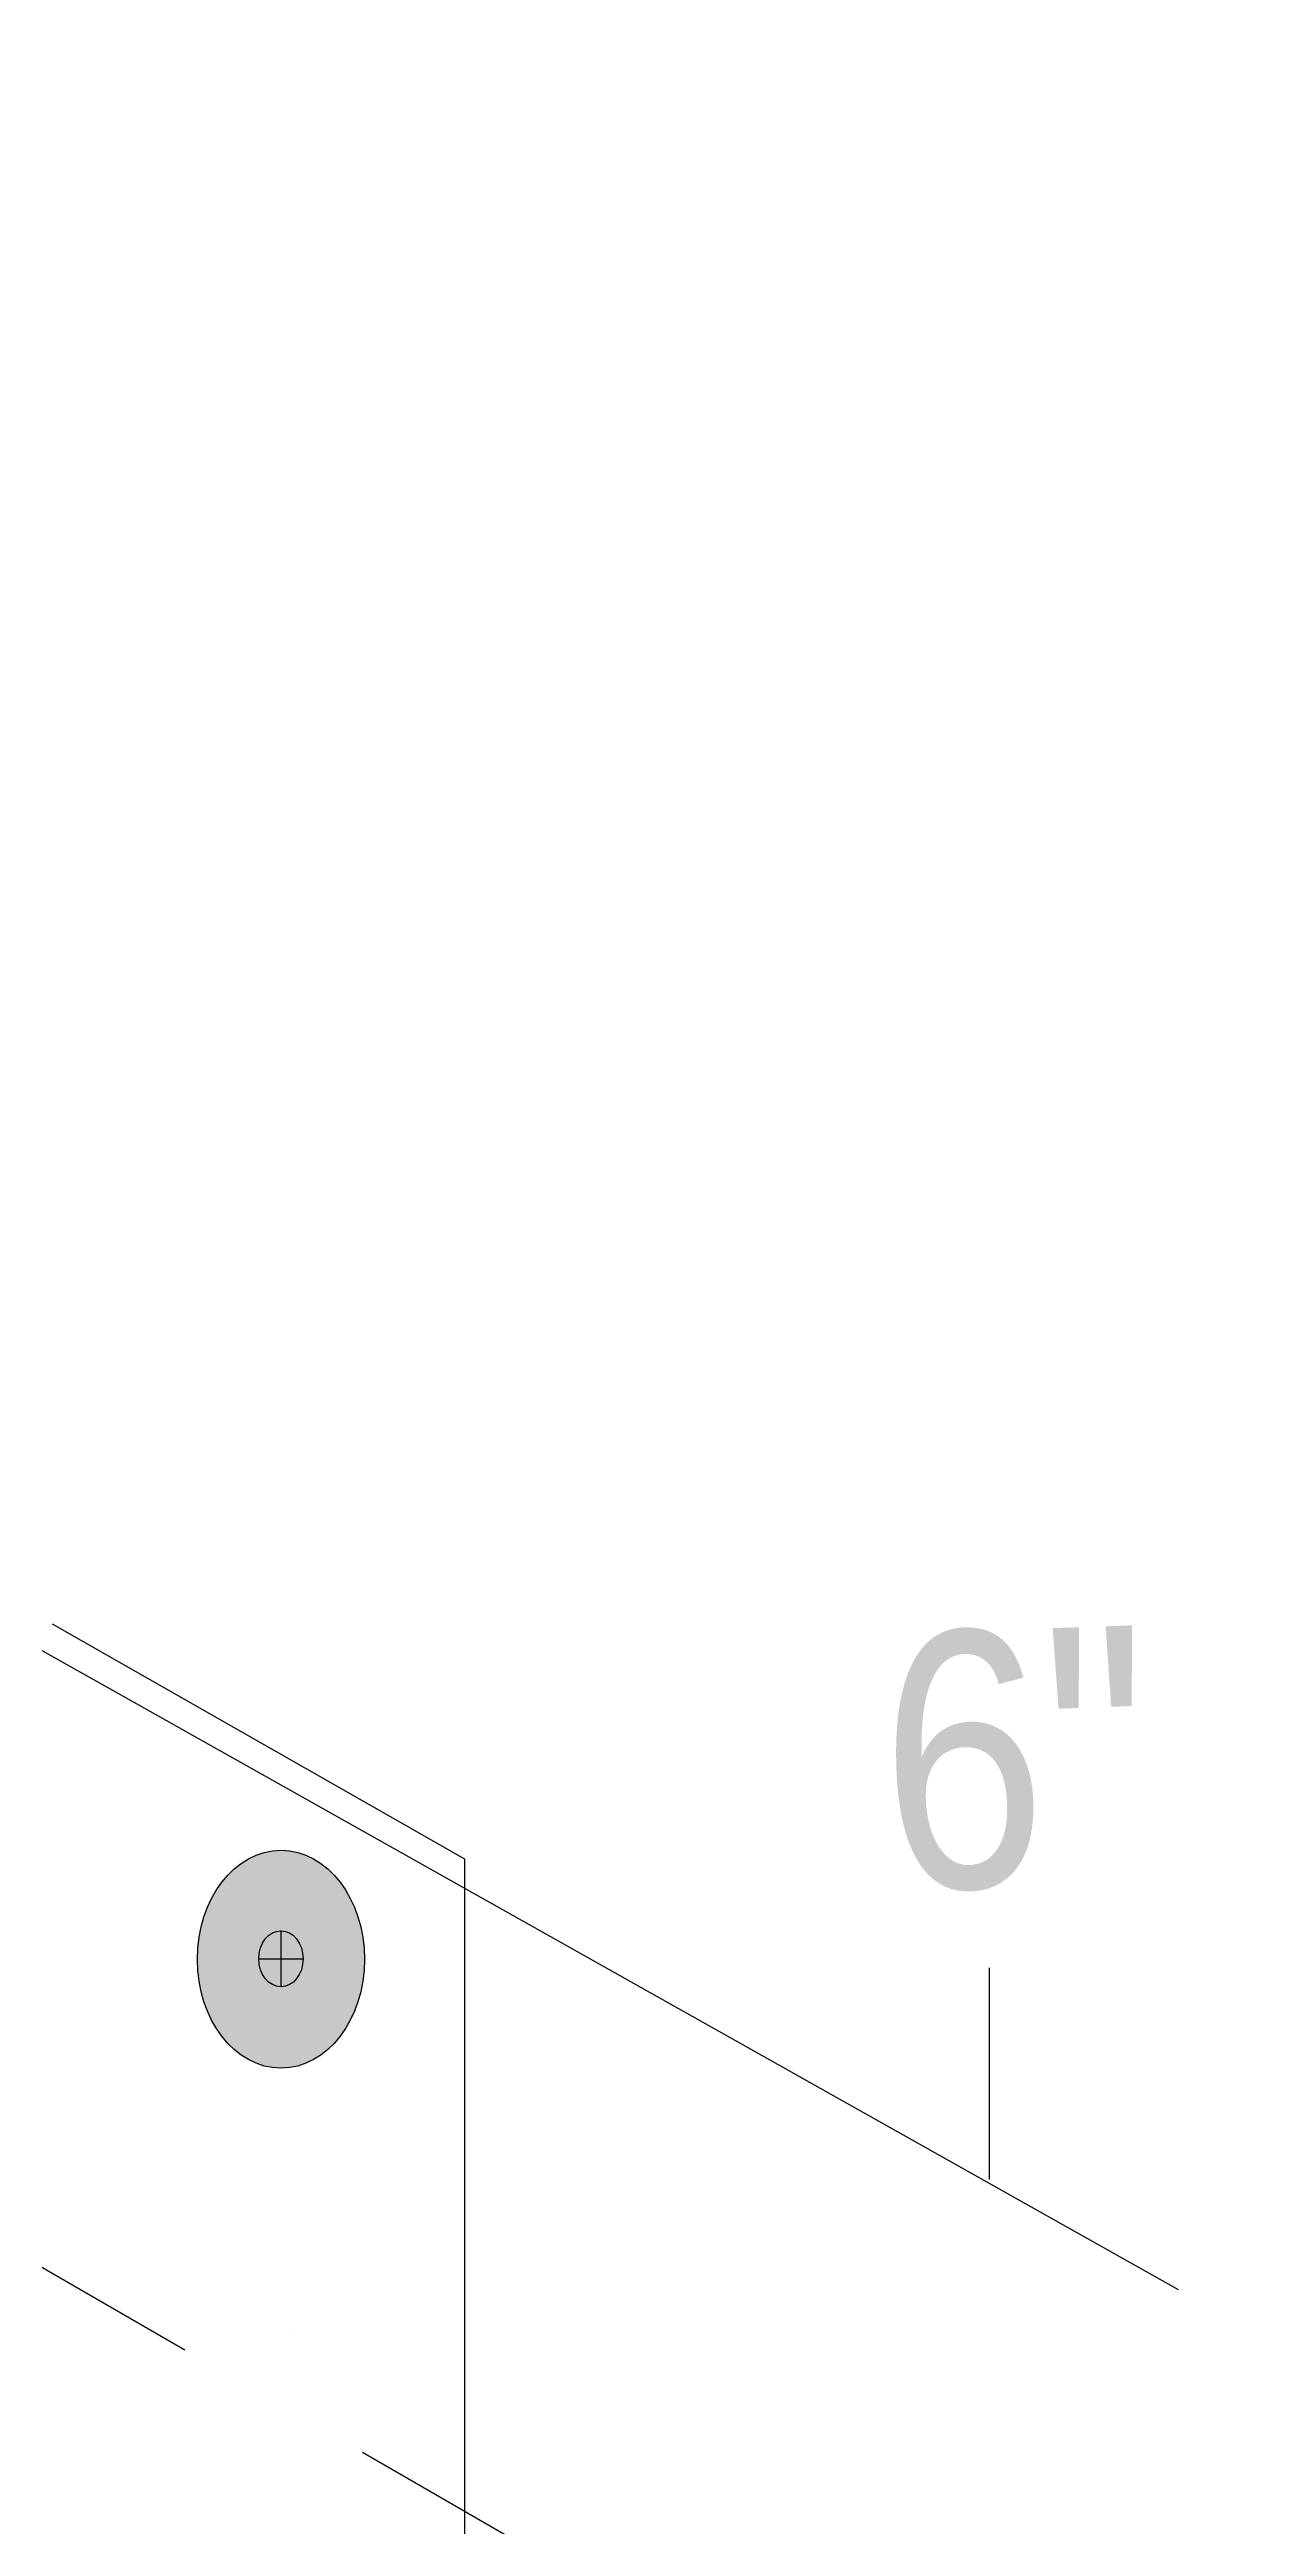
# Model space of a CAD drawing. Extents: x -1140 to 5605, y -816 to 2382.
# Drawn here: x 3360.3 to 3413.1, y 8 to 116.6 of the extents above; entities that cross this region are included whole.
import ezdxf

# ---------------------------------------------------------------- set-up
doc = ezdxf.new("R2010")
doc.units = 0
doc.header["$MEASUREMENT"] = 0
for name, pattern in [('AI-Linetype-59', [27, 18, -9]), ('AI-Linetype-61', [13.504076, 9.002717, -4.501359]), ('AI-Linetype-62', [13.504076, 9.002717, -4.501359])]:
    doc.linetypes.add(name, pattern=pattern)
doc.layers.add('G-ANNO-TTLB', color=7, linetype='Continuous', lineweight=0)
doc.layers.add('TYVEK', color=7, linetype='Continuous', lineweight=0)

# ---------------------------------------------------------------- blocks, each defined once
blk = doc.blocks.new('Block_314')
at = {"layer": 'TYVEK', "color": 33, "lineweight": 25, "true_color": 0xcc9966}
for points in [[(3273.24, 116.41)], [(3370.87, 61.47)]]:
    blk.add_lwpolyline(points, dxfattribs=at)
blk = doc.blocks.new('Block_315')
at = {"layer": 'TYVEK', "color": 2, "lineweight": 25, "true_color": 0xffff00}
for points in [[(3256.44, 106.81)], [(3370.87, 41.98)]]:
    blk.add_lwpolyline(points, dxfattribs=at)
blk = doc.blocks.new('Block_316')
at = {"layer": 'TYVEK', "color": 1, "lineweight": 25, "true_color": 0xff0000}
for points in [[(3288.29, 88.43)], [(3370.87, 40.75)]]:
    blk.add_lwpolyline(points, dxfattribs=at)
blk = doc.blocks.new('Block_319')
at = {"layer": 'TYVEK', "color": 1, "lineweight": 25, "true_color": 0xff0000}
for points in [[(3288.29, 88.43)], [(3370.87, 40.75)]]:
    blk.add_lwpolyline(points, dxfattribs=at)
blk = doc.blocks.new('Block_320')
at = {"layer": 'TYVEK', "color": 4, "lineweight": 25, "true_color": 0x00ffff}
for points in [[(3308.84, 101.66)], [(3370.89, 65.89)]]:
    blk.add_lwpolyline(points, dxfattribs=at)
blk = doc.blocks.new('Block_321')
at = {"layer": 'TYVEK', "color": 4, "linetype": 'AI-Linetype-61', "lineweight": 25, "true_color": 0x00ffff}
blk.add_lwpolyline([(3391.84, 54.1)], dxfattribs=at)
at = {"layer": 'TYVEK', "color": 4, "linetype": 'AI-Linetype-62', "lineweight": 25, "true_color": 0x00ffff}
blk.add_lwpolyline([(3370.89, 42.13)], dxfattribs=at)
blk = doc.blocks.new('Block_323')
at = {"layer": 'TYVEK', "color": 4, "lineweight": 25, "true_color": 0x00ffff}
for points in [[(3397.01, 65.87)], [(3397.01, 32.44)]]:
    blk.add_lwpolyline(points, dxfattribs=at)
blk = doc.blocks.new('Block_325')
at = {"layer": 'TYVEK', "color": 4, "lineweight": 25, "true_color": 0x00ffff}
for points in [[(3256.64, 106.99)], [(3370.89, 42.13)]]:
    blk.add_lwpolyline(points, dxfattribs=at)
blk = doc.blocks.new('Block_326')
at = {"layer": 'TYVEK', "color": 2, "lineweight": 25, "true_color": 0xffff00}
for points in [[(3256.4, 106.81)], [(3370.87, 41.98)]]:
    blk.add_lwpolyline(points, dxfattribs=at)
blk = doc.blocks.new('Block_327')
at = {"layer": 'TYVEK', "color": 2, "lineweight": 25, "true_color": 0xffff00}
for points in [[(3261.32, 109.6)], [(3370.57, 46.52)]]:
    blk.add_lwpolyline(points, dxfattribs=at)
blk = doc.blocks.new('Block_328')
at = {"layer": 'TYVEK', "color": 1, "lineweight": 25, "true_color": 0xff0000}
for points in [[(3288.29, 88.43)], [(3370.87, 40.75)]]:
    blk.add_lwpolyline(points, dxfattribs=at)
blk = doc.blocks.new('Block_336')
at = {"layer": 'TYVEK', "color": 1, "lineweight": 25, "true_color": 0xff0000}
for points in [[(3288.29, 88.43)], [(3370.89, 42.54)]]:
    blk.add_lwpolyline(points, dxfattribs=at)
blk = doc.blocks.new('Block_337')
at = {"layer": 'TYVEK', "color": 4, "lineweight": 25, "true_color": 0x00ffff}
blk.add_line((3370.87, 16.45), (3370.87, 16.45), dxfattribs=at)
blk = doc.blocks.new('Block_345')
at = {"layer": 'TYVEK', "color": 1, "lineweight": 25, "true_color": 0xff0000}
for points in [[(3284.48, 86.07)], [(3367.06, 38.39)]]:
    blk.add_lwpolyline(points, dxfattribs=at)
blk = doc.blocks.new('Block_347')
at = {"layer": 'TYVEK', "color": 1, "lineweight": 25, "true_color": 0xff0000}
for points in [[(3288.41, 88.08)], [(3370.99, 40.41)]]:
    blk.add_lwpolyline(points, dxfattribs=at)
blk = doc.blocks.new('Block_348')
at = {"layer": 'TYVEK', "color": 4, "lineweight": 25, "true_color": 0x00ffff}
blk.add_lwpolyline([(3375.82, 32.15)], dxfattribs=at)

msp = doc.modelspace()

# ---------------------------------------------------------------- hatches: boundary and pattern name
at = {"layer": 'G-ANNO-TTLB', "true_color": 0xff00ff, "transparency": 33554687}
h = msp.add_hatch(color=6, dxfattribs=at)
edge = h.paths.add_edge_path()
edge.add_spline(control_points=[(5285.56, -733.23), (5285.56, -733.23), (2356.04, -733.23), (2356.04, -733.23), (2356.04, -733.23), (2356.04, 1723.77), (2356.04, 1723.77), (2356.04, 1723.77), (5285.56, 1723.77), (5285.56, 1723.77), (5285.56, 1723.77), (5285.56, -733.23), (5285.56, -733.23)], knot_values=[0, 0, 0, 0, 1, 1, 1, 2, 2, 2, 3, 3, 3, 4, 4, 4, 4], degree=3, periodic=0)
edge = h.paths.add_edge_path()
edge.add_spline(control_points=[(2365.04, 1714.77), (2365.04, 1714.77), (2365.04, -724.23), (2365.04, -724.23), (2365.04, -724.23), (5276.56, -724.23), (5276.56, -724.23), (5276.56, -724.23), (5276.56, 1714.77), (5276.56, 1714.77), (5276.56, 1714.77), (2365.04, 1714.77), (2365.04, 1714.77)], knot_values=[0, 0, 0, 0, 1, 1, 1, 2, 2, 2, 3, 3, 3, 4, 4, 4, 4], degree=3, periodic=0)
edge.add_line((2365.04, 1714.77), (2365.04, 1714.77))
at = {"layer": 'TYVEK', "true_color": 0x003b71, "transparency": 33554687}
h = msp.add_hatch(color=156, dxfattribs=at)
h.dxf.hatch_style = 2
edge = h.paths.add_edge_path()
edge.add_ellipse((3370.42, 32.85), major_axis=(0, 4.78), ratio=0.766948, start_angle=0, end_angle=360)

# ---------------------------------------------------------------- linework, layer by layer
at = {"layer": 'G-ANNO-TTLB'}
for points in [[(5285.56, -733.23), (5285.56, -733.23), (2356.04, -733.23), (2356.04, -733.23), (2356.04, -733.23), (2356.04, 1723.77), (2356.04, 1723.77), (2356.04, 1723.77), (5285.56, 1723.77), (5285.56, 1723.77), (5285.56, 1723.77), (5285.56, -733.23), (5285.56, -733.23)], [(2365.04, 1714.77), (2365.04, 1714.77), (2365.04, -724.23), (2365.04, -724.23), (2365.04, -724.23), (5276.56, -724.23), (5276.56, -724.23), (5276.56, -724.23), (5276.56, 1714.77), (5276.56, 1714.77), (5276.56, 1714.77), (2365.04, 1714.77), (2365.04, 1714.77)]]:
    msp.add_open_spline(points, degree=3, knots=[0, 0, 0, 0, 1, 1, 1, 2, 2, 2, 3, 3, 3, 4, 4, 4, 4], dxfattribs=at)
at = {"layer": 'TYVEK', "color": 18, "linetype": 'AI-Linetype-59', "lineweight": 25, "true_color": 0x000000}
msp.add_line((3389.59, 2.21), (3202.49, 110.16), dxfattribs=at)
at = {"layer": 'TYVEK', "color": 1, "lineweight": 25, "true_color": 0xff0000}
for p, q in [((3342.17, 56.38), (3409.77, 18.37)), ((3401.48, 32.48), (3401.48, 23.19))]:
    msp.add_line(p, q, dxfattribs=at)
at = {"layer": 'TYVEK', "color": 4, "lineweight": 25, "true_color": 0x00ffff}
for p, q in [((3360.39, 47.56), (3378.47, 37.25)), ((3378.47, 37.25), (3378.47, -21.03))]:
    msp.add_line(p, q, dxfattribs=at)
at = {"layer": 'TYVEK', "color": 18, "lineweight": 25, "true_color": 0x080808}
for p, q in [((3370.42, 34.11), (3370.42, 31.64)), ((3369.44, 32.87), (3371.39, 32.87))]:
    msp.add_line(p, q, dxfattribs=at)
at = {"layer": 'TYVEK', "color": 1, "lineweight": 25, "true_color": 0xff0000}
for points in [[(3378.82, 67.91)], [(3389.59, 61.25)], [(3378.82, 8.87)]]:
    msp.add_lwpolyline(points, dxfattribs=at)
at = {"layer": 'TYVEK', "color": 33, "lineweight": 25, "true_color": 0xcc9966}
for points in [[(3370.87, 61.47)], [(3367.06, 59.11)]]:
    msp.add_lwpolyline(points, dxfattribs=at)
at = {"layer": 'TYVEK', "color": 4, "lineweight": 25, "true_color": 0x00ffff}
msp.add_lwpolyline([(3369.99, 16.85)], dxfattribs=at)
at = {"layer": 'TYVEK', "color": 18, "lineweight": 25, "true_color": 0x000000}
msp.add_ellipse((3370.42, 32.85), major_axis=(0, 4.78), ratio=0.766948, dxfattribs=at)
at = {"layer": 'TYVEK', "color": 18, "lineweight": 25, "true_color": 0x080808}
msp.add_ellipse((3370.42, 32.87), major_axis=(0, 1.23), ratio=0.788846, dxfattribs=at)

# ---------------------------------------------------------------- block references
at = {"layer": 'TYVEK'}
for name in ['Block_337', 'Block_348', 'Block_314', 'Block_327', 'Block_326', 'Block_315', 'Block_325', 'Block_320', 'Block_316', 'Block_319', 'Block_328', 'Block_336', 'Block_347', 'Block_345', 'Block_323', 'Block_321']:
    msp.add_blockref(name, (0, 0), dxfattribs=at)

# ---------------------------------------------------------------- texts
at = {"layer": 'TYVEK', "insert": (3396.95, 35.7), "char_height": 0.2, "attachment_point": 7, "rotation": 1.9995}
msp.add_mtext('\\C1;\\c255;\\FArial Narrow|b0|i0|c1;\\H11.253385;\\W0.999999;6"', dxfattribs=at)

doc.saveas('drawing.dxf')
